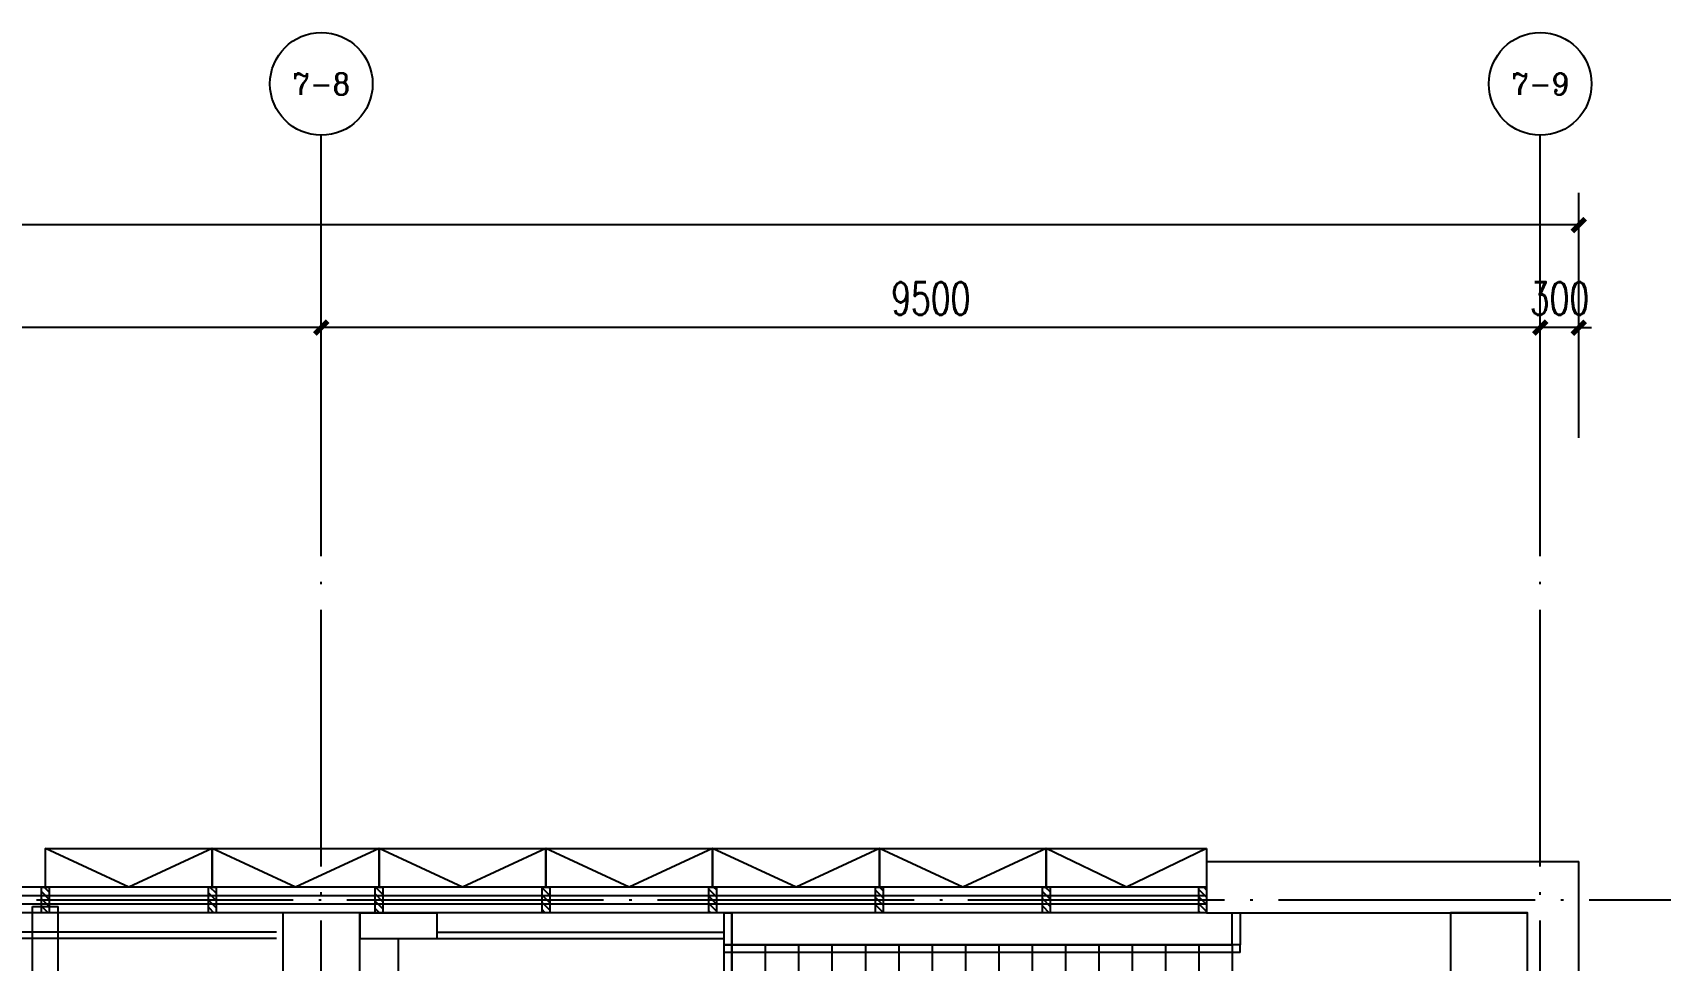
# Model space of a CAD drawing. Extents: x -621157 to 1764546, y -106808 to 741893.
# Drawn here: x 56631 to 69318, y 339528 to 346760 of the extents above; entities that cross this region are included whole.
import ezdxf
from ezdxf.enums import TextEntityAlignment as Align

# ---------------------------------------------------------------- set-up
doc = ezdxf.new("R2010")
doc.units = 0
doc.header["$LTSCALE"] = 1000
doc.header["$MEASUREMENT"] = 0
doc.linetypes.add('XREF-A-101-平面图_t3$0$DOTE', pattern=[2.42, 2, -0.2, 0.02, -0.2])
for name, color, linetype in [('0-底图', 7, 'Continuous'), ('AXIS_TEXT', 7, 'Continuous'), ('XREF-A-101-平面图_t3$0$A-COLUMN', 8, 'Continuous'), ('XREF-A-101-平面图_t3$0$A-CURTWALL', 8, 'Continuous'), ('XREF-A-101-平面图_t3$0$A-DOTE', 8, 'Continuous'), ('XREF-A-101-平面图_t3$0$A-GROUND', 8, 'Continuous'), ('XREF-A-101-平面图_t3$0$A-RAIL', 8, 'Continuous'), ('XREF-A-101-平面图_t3$0$A-WALL-FILL', 8, 'Continuous'), ('XREF-A-101-平面图_t3$0$A-WINDOW', 8, 'Continuous'), ('XREF-A-101-平面图_t3$0$A-开启符号', 8, 'Continuous'), ('XREF-A-101-平面图_t3$0$AXIS', 8, 'Continuous'), ('XREF-A-101-平面图_t3$0$DIM_SYMB', 8, 'Continuous'), ('XREF-A-101-平面图_t3$0$HANDRAIL', 8, 'Continuous'), ('XREF-A-101-平面图_t3$0$I-WALL-GYPSUM', 8, 'Continuous'), ('XREF-A-101-平面图_t3$0$PUB_TEXT', 8, 'Continuous'), ('XREF-A-101-平面图_t3$0$STAIR', 8, 'Continuous')]:
    doc.layers.add(name, color=color, linetype=linetype)
doc.styles.add('COMPLEX', font='COMPLEX')
doc.styles.add('XREF-A-101-平面图_t3$0$_TCH_DIM', font='SIMPLEX', dxfattribs={"bigfont": 'GBCBIG'})
doc.styles.add('XREF-A-101-平面图_t3$0$A-AXIS-LABEL', font='COMPLEX', dxfattribs={"bigfont": 'GBCBIG'})
doc.styles.add('XREF-A-101-平面图_t3$0$A-DIM_T3', font='SIMPLEX', dxfattribs={"width": 0.705882, "bigfont": 'GBCBIG'})
doc.dimstyles.new('XREF-A-101-平面图_t3$0$A-DIM-100', dxfattribs={"dimscale": 100, "dimtxt": 2.55, "dimasz": 1, "dimexe": 2.5, "dimexo": 3, "dimgap": 1, "dimtad": 1, "dimdec": 0, "dimzin": 0, "dimdsep": 46, "dimtxsty": 'XREF-A-101-平面图_t3$0$A-DIM_T3', "dimblk": 'XREF-A-101-平面图_t3$0$_ArchTick', "dimcen": 0.09, "dimclrt": 7, "dimazin": 2, "dimtfac": 1, "dimtdec": 0, "dimtix": 1, "dimtmove": 2, "dimatfit": 3, "dimfxl": 0, "dimtolj": 1, "dimtzin": 0, "dimarcsym": 0})

# ---------------------------------------------------------------- blocks, each defined once
blk = doc.blocks.new('XREF-A-101-平面图_t3$0$G$C869EB286')
at = {"layer": 'XREF-A-101-平面图_t3$0$A-WINDOW'}
h = blk.add_hatch(dxfattribs=at)
h.set_pattern_fill('ANSI31', color=256, scale=25)
h.set_pattern_definition([(45, (-143.957, -89940), (-28.0633, 28.0633), [])])
h.paths.add_polyline_path([(0, 60), (200, 60), (200, 0), (0, 0)])
blk.add_lwpolyline([(0, 60), (200, 60), (200, 0), (0, 0)], close=True, dxfattribs=at)
blk = doc.blocks.new('XREF-A-101-平面图_t3$0$柱网4F')
at = {"layer": 'XREF-A-101-平面图_t3$0$A-COLUMN'}
for points in [[(56700, -700), (57300, -700), (57300, -100), (56700, -100)], [(65800, -700), (66400, -700), (66400, -100), (65800, -100)]]:
    blk.add_lwpolyline(points, close=True, dxfattribs=at)
blk = doc.blocks.new('XREF-A-101-平面图_t3$0$G$C4CF66747')
at = {"layer": 'XREF-A-101-平面图_t3$0$DIM_SYMB'}
blk.add_lwpolyline([(-6430, -2750, 0, 0, 0), (-1244, -2750, 0, 0, 0), (-1244, -1100, 0, 0, 0), (-5870, -1100, 80, 0, 0), (-6170, -1100, 0, 0, 0)], format="xyseb", dxfattribs=at)
at = {"layer": 'XREF-A-101-平面图_t3$0$HANDRAIL'}
for p, q in [((-2340, -350), (-6360, -350)), ((-6360, -410), (-6360, -350)), ((-2340, -410), (-2340, -350)), ((-2340, -410), (-6360, -410))]:
    blk.add_line(p, q, dxfattribs=at)
for points in [[(-6360, -100), (-6300, -100), (-6300, -350), (-6360, -350)], [(-2400, -100), (-2340, -100), (-2340, -350), (-2400, -350)]]:
    blk.add_lwpolyline(points, close=True, dxfattribs=at)
at = {"layer": 'XREF-A-101-平面图_t3$0$STAIR'}
for p, q in [((-6360, -2060), (-6360, -350)), ((-6360, -350), (-6300, -350)), ((-6300, -350), (-2400, -350)), ((-6300, -350), (-6300, -1850)), ((-6300, -2000), (-6300, -350)), ((-6040, -350), (-6040, -1850)), ((-5780, -350), (-5780, -1850)), ((-5520, -350), (-5520, -1850)), ((-5260, -350), (-5260, -1850)), ((-5000, -350), (-5000, -1850)), ((-4740, -350), (-4740, -1850)), ((-4480, -350), (-4480, -1850)), ((-4220, -350), (-4220, -1850)), ((-3960, -350), (-3960, -1850)), ((-3700, -350), (-3700, -1850)), ((-3440, -350), (-3440, -1850)), ((-3180, -350), (-3180, -1850)), ((-2920, -350), (-2920, -1850)), ((-2660, -350), (-2660, -1850)), ((-2400, -350), (-2400, -1850)), ((-6300, -1790), (-2340, -1790)), ((-6300, -1790), (-6300, -1850)), ((-6300, -2000), (-6300, -1850)), ((-6300, -1850), (-2400, -1850)), ((-6300, -1850), (-2400, -1850)), ((-2400, -1850), (-2400, -2000)), ((-2340, -1790), (-2340, -2060)), ((-2400, -2000), (-6300, -2000)), ((-6300, -3500), (-6300, -2000)), ((-2400, -2000), (-6300, -2000)), ((-6040, -3500), (-6040, -2000)), ((-5780, -3500), (-5780, -2000)), ((-5520, -3500), (-5520, -2000)), ((-5260, -3500), (-5260, -2000)), ((-5000, -3500), (-5000, -2000)), ((-4740, -3500), (-4740, -2000)), ((-4480, -3500), (-4480, -2000)), ((-4220, -3500), (-4220, -2000)), ((-3960, -3500), (-3960, -2000)), ((-3700, -3500), (-3700, -2000)), ((-3440, -3500), (-3440, -2000)), ((-3180, -3500), (-3180, -2000)), ((-2920, -3500), (-2920, -2000)), ((-2660, -3500), (-2660, -2000)), ((-2400, -3500), (-2400, -2000)), ((-2340, -2060), (-6360, -2060)), ((-2400, -3500), (-6300, -3500))]:
    blk.add_line(p, q, dxfattribs=at)
blk.add_lwpolyline([(-6300, -350), (-6300, -100)], dxfattribs=at)
at = {"layer": 'XREF-A-101-平面图_t3$0$PUB_TEXT', "style": 'XREF-A-101-平面图_t3$0$_TCH_DIM'}
blk.add_text('下', height=338, dxfattribs=at).set_placement((-6725, -2925))
blk = doc.blocks.new('XREF-A-101-平面图_t3$0$_ArchTick')
at = {"color": 0, "linetype": 'ByBlock', "const_width": 0.4}
blk.add_lwpolyline([(-0.5, -0.5), (0.5, 0.5)], dxfattribs=at)
blk = doc.blocks.new('*D25494')
at = {"layer": 'Defpoints', "color": 0}
for p in [(66500, 44460), (66500, 43300), (66800, 43300)]:
    blk.add_point(p, dxfattribs=at)
at = {"layer": 'XREF-A-101-平面图_t3$0$AXIS', "color": 0, "lineweight": -2}
for p, q in [((66500, 43600), (66500, 44710)), ((66800, 43600), (66800, 44710)), ((66500, 44460), (66400, 44460)), ((66800, 44460), (66500, 44460)), ((66800, 44460), (66900, 44460))]:
    blk.add_line(p, q, dxfattribs=at)
at = {"layer": 'XREF-A-101-平面图_t3$0$AXIS', "color": 0, "linetype": 'ByBlock', "lineweight": -2, "xscale": 100, "yscale": 100, "zscale": 100}
blk.add_blockref('XREF-A-101-平面图_t3$0$_ArchTick', (66500, 44460), dxfattribs=at)
at = {"layer": 'XREF-A-101-平面图_t3$0$AXIS', "color": 0, "linetype": 'ByBlock', "lineweight": -2, "xscale": 100, "yscale": 100, "zscale": 100, "rotation": 180}
blk.add_blockref('XREF-A-101-平面图_t3$0$_ArchTick', (66800, 44460), dxfattribs=at)
at = {"layer": 'XREF-A-101-平面图_t3$0$AXIS', "color": 7, "insert": (66650, 44687), "char_height": 255, "attachment_point": 5, "style": 'XREF-A-101-平面图_t3$0$A-DIM_T3'}
blk.add_mtext('\\A1;300', dxfattribs=at)
blk = doc.blocks.new('*D25495')
at = {"layer": 'Defpoints', "color": 0}
for p in [(57000, 44460), (57000, 43300), (66500, 43300)]:
    blk.add_point(p, dxfattribs=at)
at = {"layer": 'XREF-A-101-平面图_t3$0$AXIS', "color": 0, "lineweight": -2}
for p, q in [((57000, 43600), (57000, 44710)), ((66500, 43600), (66500, 44710)), ((66500, 44460), (57000, 44460))]:
    blk.add_line(p, q, dxfattribs=at)
at = {"layer": 'XREF-A-101-平面图_t3$0$AXIS', "color": 0, "linetype": 'ByBlock', "lineweight": -2, "xscale": 100, "yscale": 100, "zscale": 100, "rotation": 180}
blk.add_blockref('XREF-A-101-平面图_t3$0$_ArchTick', (57000, 44460), dxfattribs=at)
at = {"layer": 'XREF-A-101-平面图_t3$0$AXIS', "color": 0, "linetype": 'ByBlock', "lineweight": -2, "xscale": 100, "yscale": 100, "zscale": 100}
blk.add_blockref('XREF-A-101-平面图_t3$0$_ArchTick', (66500, 44460), dxfattribs=at)
at = {"layer": 'XREF-A-101-平面图_t3$0$AXIS', "color": 7, "insert": (61750, 44687), "char_height": 255, "attachment_point": 5, "style": 'XREF-A-101-平面图_t3$0$A-DIM_T3'}
blk.add_mtext('\\A1;9500', dxfattribs=at)
blk = doc.blocks.new('*D25496')
at = {"layer": 'Defpoints', "color": 0}
for p in [(47500, 44460), (47500, 43300), (57000, 43300)]:
    blk.add_point(p, dxfattribs=at)
at = {"layer": 'XREF-A-101-平面图_t3$0$AXIS', "color": 0, "lineweight": -2}
for p, q in [((47500, 43600), (47500, 44710)), ((57000, 43600), (57000, 44710)), ((57000, 44460), (47500, 44460))]:
    blk.add_line(p, q, dxfattribs=at)
at = {"layer": 'XREF-A-101-平面图_t3$0$AXIS', "color": 0, "linetype": 'ByBlock', "lineweight": -2, "xscale": 100, "yscale": 100, "zscale": 100, "rotation": 180}
blk.add_blockref('XREF-A-101-平面图_t3$0$_ArchTick', (47500, 44460), dxfattribs=at)
at = {"layer": 'XREF-A-101-平面图_t3$0$AXIS', "color": 0, "linetype": 'ByBlock', "lineweight": -2, "xscale": 100, "yscale": 100, "zscale": 100}
blk.add_blockref('XREF-A-101-平面图_t3$0$_ArchTick', (57000, 44460), dxfattribs=at)
at = {"layer": 'XREF-A-101-平面图_t3$0$AXIS', "color": 7, "insert": (52250, 44687), "char_height": 255, "attachment_point": 5, "style": 'XREF-A-101-平面图_t3$0$A-DIM_T3'}
blk.add_mtext('\\A1;9500', dxfattribs=at)
blk = doc.blocks.new('_AXISO')
blk.add_circle((0, 0), 0.5)
at = {"layer": 'AXIS_TEXT', "style": 'COMPLEX'}
blk.add_attdef('A', text='', height=0.56, dxfattribs=at).set_placement((-0.25, -0.28), (0.25, -0.28), align=Align.FIT)
blk = doc.blocks.new('*D25505')
at = {"layer": 'Defpoints', "color": 0}
for p in [(-500, 45260), (-500, 43300), (66800, 43300)]:
    blk.add_point(p, dxfattribs=at)
at = {"layer": 'XREF-A-101-平面图_t3$0$AXIS', "color": 0, "lineweight": -2}
for p, q in [((-500, 43600), (-500, 45510)), ((66800, 43600), (66800, 45510)), ((66800, 45260), (-500, 45260))]:
    blk.add_line(p, q, dxfattribs=at)
at = {"layer": 'XREF-A-101-平面图_t3$0$AXIS', "color": 0, "linetype": 'ByBlock', "lineweight": -2, "xscale": 100, "yscale": 100, "zscale": 100, "rotation": 180}
blk.add_blockref('XREF-A-101-平面图_t3$0$_ArchTick', (-500, 45260), dxfattribs=at)
at = {"layer": 'XREF-A-101-平面图_t3$0$AXIS', "color": 0, "linetype": 'ByBlock', "lineweight": -2, "xscale": 100, "yscale": 100, "zscale": 100}
blk.add_blockref('XREF-A-101-平面图_t3$0$_ArchTick', (66800, 45260), dxfattribs=at)
at = {"layer": 'XREF-A-101-平面图_t3$0$AXIS', "color": 7, "insert": (33150, 45487), "char_height": 255, "attachment_point": 5, "style": 'XREF-A-101-平面图_t3$0$A-DIM_T3'}
blk.add_mtext('\\A1;67300', dxfattribs=at)
blk = doc.blocks.new('XREF-A-101-平面图_t3$0$轴网(3)')
at = {"layer": 'XREF-A-101-平面图_t3$0$A-DOTE', "linetype": 'XREF-A-101-平面图_t3$0$DOTE'}
for p, q in [((57000, -3300), (57000, 43300)), ((66500, -3300), (66500, 43300)), ((-3300, 40000), (69800, 40000))]:
    blk.add_line(p, q, dxfattribs=at)
at = {"layer": 'XREF-A-101-平面图_t3$0$AXIS'}
for p, q in [((57000, 43300), (57000, 45959.5)), ((66500, 43300), (66500, 45959.5))]:
    blk.add_line(p, q, dxfattribs=at)
ref = blk.add_blockref('_AXISO', (57000, 46359.5), dxfattribs=dict(at, xscale=800, yscale=800, zscale=800))
ref.add_attrib('A', '7-8', dxfattribs={"color": 7, "height": 168.54, "style": 'XREF-A-101-平面图_t3$0$A-AXIS-LABEL', "width": 0.933333}).set_placement((56775.3, 46275.2), (57224.7, 46275.2), align=Align.FIT)
ref = blk.add_blockref('_AXISO', (66500, 46359.5), dxfattribs=dict(at, xscale=800, yscale=800, zscale=800))
ref.add_attrib('A', '7-9', dxfattribs={"color": 7, "height": 168.54, "style": 'XREF-A-101-平面图_t3$0$A-AXIS-LABEL', "width": 0.933333}).set_placement((66275.3, 46275.2), (66724.7, 46275.2), align=Align.FIT)
for p1, p2, distance, picture, middle in [((66800, 43300), (-500, 43300), -1959.5, '*D25505', (33150, 45487)), ((57000, 43300), (47500, 43300), -1159.5, '*D25496', (52250, 44687)), ((66500, 43300), (57000, 43300), -1159.5, '*D25495', (61750, 44687)), ((66800, 43300), (66500, 43300), -1159.5, '*D25494', (66650, 44687))]:
    dim = blk.add_aligned_dim(p1=p1, p2=p2, distance=distance, dimstyle='XREF-A-101-平面图_t3$0$A-DIM-100', dxfattribs=at)
    dim.commit()
    dim.dimension.update_dxf_attribs({"geometry": picture, "text_midpoint": middle})
blk = doc.blocks.new('XREF-A-101-平面图_t3')
at = {"layer": 'XREF-A-101-平面图_t3$0$A-CURTWALL'}
for p, q in [((263900, 340100), (248400, 340100)), ((263900, 340033), (248400, 340033)), ((263900, 339967), (248400, 339967)), ((263900, 339900), (248400, 339900))]:
    blk.add_line(p, q, dxfattribs=at)
at = {"layer": 'XREF-A-101-平面图_t3$0$A-GROUND'}
blk.add_lwpolyline([(257600, 339700), (257600, 336500)], dxfattribs=at)
at = {"layer": 'XREF-A-101-平面图_t3$0$A-RAIL'}
for points in [[(256650, 339750), (247850, 339750)], [(256650, 339700), (247850, 339700)], [(257900, 339750), (260140, 339750)], [(257900, 339700), (260140, 339700)]]:
    blk.add_lwpolyline(points, dxfattribs=at)
at = {"layer": 'XREF-A-101-平面图_t3$0$A-WALL-FILL', "color": 171}
for p, q in [((263900, 340300), (266800, 340300)), ((263900, 340300), (263900, 339900)), ((266800, 338500), (266800, 340300)), ((257300, 339900), (257900, 339900)), ((257300, 339900), (257300, 339700)), ((257900, 339900), (257900, 339700)), ((263900, 339900), (266400, 339900)), ((266400, 338500), (266400, 339900)), ((257300, 339700), (257900, 339700))]:
    blk.add_line(p, q, dxfattribs=at)
at = {"layer": 'XREF-A-101-平面图_t3$0$A-开启符号', "linetype": 'Continuous'}
for points in [[(256150, 340400), (256150, 340100), (254850, 340100), (254850, 340400)], [(257450, 340400), (257450, 340100), (256150, 340100), (256150, 340400)], [(258750, 340400), (258750, 340100), (257450, 340100), (257450, 340400)], [(260050, 340400), (260050, 340100), (258750, 340100), (258750, 340400)], [(261350, 340400), (261350, 340100), (260050, 340100), (260050, 340400)], [(262650, 340400), (262650, 340100), (261350, 340100), (261350, 340400)], [(263900, 340400), (263900, 340100), (262650, 340100), (262650, 340400)]]:
    blk.add_lwpolyline(points, close=True, dxfattribs=at)
for points in [[(256150, 340400), (255500, 340100), (254850, 340400)], [(257450, 340400), (256800, 340100), (256150, 340400)], [(258750, 340400), (258100, 340100), (257450, 340400)], [(260050, 340400), (259400, 340100), (258750, 340400)], [(261350, 340400), (260700, 340100), (260050, 340400)], [(262650, 340400), (262000, 340100), (261350, 340400)], [(263900, 340400), (263275, 340100), (262650, 340400)]]:
    blk.add_lwpolyline(points, dxfattribs=at)
at = {"layer": 'XREF-A-101-平面图_t3$0$I-WALL-GYPSUM'}
for p, q in [((254750, 335450), (254750, 339950)), ((254750, 339950), (254950, 339950)), ((254950, 335450), (254950, 339950))]:
    blk.add_line(p, q, dxfattribs=at)
blk.add_blockref('XREF-A-101-平面图_t3$0$G$C4CF66747', (266500, 340000))
at = {"layer": 'XREF-A-101-平面图_t3$0$A-COLUMN'}
blk.add_blockref('XREF-A-101-平面图_t3$0$柱网4F', (200000, 340000), dxfattribs=at)
at = {"layer": 'XREF-A-101-平面图_t3$0$A-DOTE'}
blk.add_blockref('XREF-A-101-平面图_t3$0$轴网(3)', (200000, 300000), dxfattribs=at)
at = {"layer": 'XREF-A-101-平面图_t3$0$A-WINDOW', "rotation": 270}
for p in [(254820, 340100), (256120, 340100), (257420, 340100), (258720, 340100), (260020, 340100), (261320, 340100), (262620, 340100), (263840, 340100)]:
    blk.add_blockref('XREF-A-101-平面图_t3$0$G$C869EB286', p, dxfattribs=at)

msp = doc.modelspace()

# ---------------------------------------------------------------- block references
at = {"layer": '0-底图'}
msp.add_blockref('XREF-A-101-平面图_t3', (-198119, 0), dxfattribs=at)

doc.saveas('drawing.dxf')
